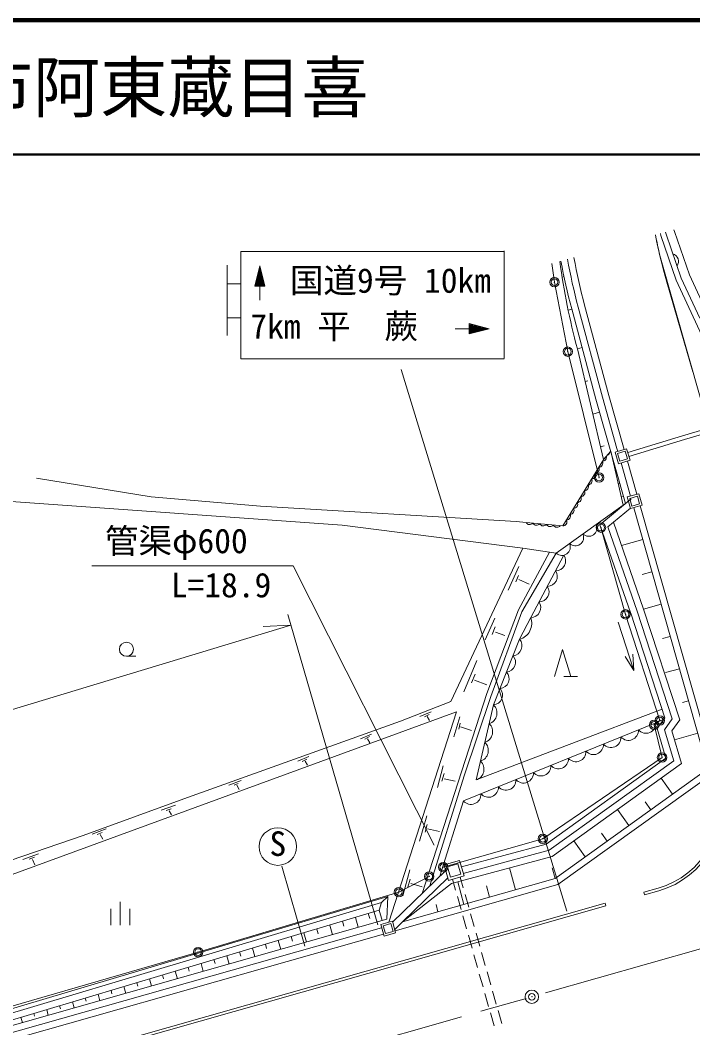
# Model space of a CAD drawing. Units: millimetres, scale not verified. Extents: x 40000 to 680000, y 20000 to 380000.
# Drawn here: x 419064 to 469174, y 304934 to 380000 of the extents above; entities that cross this region are included whole.
import ezdxf
from ezdxf.enums import TextEntityAlignment as Align

# ---------------------------------------------------------------- set-up
doc = ezdxf.new("R2010")
doc.units = ezdxf.units.MM
doc.header["$LTSCALE"] = 1000
doc.header["$PDMODE"] = 32
doc.header["$PDSIZE"] = 500
doc.linetypes.add('CHAIN', pattern=[18.5, 12, -1.5, 3.5, -1.5])
for name, color, linetype, lineweight in [('M-BGD', 7, 'Continuous', 13), ('M-BMK', 2, 'CHAIN', 13), ('M-BMK-ROW', 30, 'Continuous', 13), ('M-BMK-SRVR', 3, 'Continuous', 13), ('M-STR-HTXT', 7, 'Continuous', 13), ('M-STR-STRC', 7, 'Continuous', 13), ('M-TTL', 2, 'Continuous', 140), ('M-TTL-LINE', 7, 'Continuous', 50)]:
    doc.layers.add(name, color=color, linetype=linetype, lineweight=lineweight)
doc.layers.add('M-TTL-TXT', color=7, linetype='Continuous')
doc.styles.add('ＭＳ ゴシック', font='')
doc.styles.get('ＭＳ ゴシック').set_extended_font_data('MS Gothic')

msp = doc.modelspace()

# ---------------------------------------------------------------- linework, layer by layer
at = {"layer": 'M-BGD'}
for p, q in [((466792, 363953), (466755, 364109)), ((467177, 364064), (467141, 364216)), ((467802, 364245), (467768, 364390)), ((468916, 361026), (467802, 364245)), ((468312, 360783), (467177, 364064)), ((477221, 325454), (466717, 362460)), ((459437, 360855), (459574, 360909)), ((467234, 360493), (468061, 357642)), ((469700, 357792), (468312, 360783)), ((470282, 358081), (468916, 361026)), ((460155, 358480), (459886, 358404)), ((461954, 351776), (460149, 358501)), ((462437, 351906), (460632, 358630)), ((462920, 352035), (461115, 358760)), ((468061, 357642), (469174, 353806)), ((460923, 355619), (460577, 355521)), ((460577, 355521), (462508, 347267)), ((461359, 353144), (461147, 353084)), ((461960, 351755), (464161, 343999)), ((463519, 348091), (462437, 351906)), ((462922, 352028), (464058, 348023)), ((462219, 350789), (461718, 350647)), ((473418, 350536), (468415, 349026)), ((473546, 350262), (468560, 348756)), ((464325, 347790), (468415, 349026)), ((464411, 347503), (468560, 348756)), ((462577, 348292), (462288, 348210)), ((463053, 347904), (462508, 347267)), ((463990, 343876), (463053, 347904)), ((463376, 347817), (464238, 348077)), ((463376, 347817), (463636, 346956)), ((463519, 348091), (463580, 347879)), ((463563, 347717), (464138, 347890)), ((463563, 347717), (463737, 347143)), ((464138, 347890), (464311, 347316)), ((464238, 348077), (464498, 347216)), ((459492, 342320), (462532, 347295)), ((463166, 347420), (463188, 347426)), ((463636, 346956), (464498, 347216)), ((463737, 347143), (464311, 347316)), ((463826, 347013), (464525, 344548)), ((464304, 347157), (465006, 344684)), ((463392, 346445), (463427, 346454)), ((428818, 344491), (420289, 345893)), ((463619, 345470), (463735, 345502)), ((465151, 344725), (464285, 344479)), ((465151, 344725), (465396, 343859)), ((443050, 342380), (418398, 344148)), ((436974, 343790), (428818, 344491)), ((459003, 340291), (464161, 343999)), ((462256, 342413), (464581, 344353)), ((463846, 344494), (463927, 344517)), ((464285, 344479), (464531, 343614)), ((465047, 344540), (464470, 344376)), ((464470, 344376), (464634, 343799)), ((465396, 343859), (464531, 343614)), ((465211, 343963), (464634, 343799)), ((465211, 343963), (465047, 344540)), ((465252, 343818), (470870, 324028)), ((456003, 342645), (436974, 343790)), ((462842, 342251), (464520, 343651)), ((464771, 343682), (470293, 324229)), ((456498, 340659), (443050, 342380)), ((456746, 342586), (456003, 342645)), ((456746, 342586), (459492, 342320)), ((462256, 342413), (464555, 335800)), ((463252, 342593), (465499, 336128)), ((462842, 342251), (465027, 335964)), ((463855, 340859), (465444, 341310)), ((451150, 329234), (456498, 340659)), ((456193, 336085), (458507, 340364)), ((459003, 340291), (456442, 335919)), ((456498, 340659), (459003, 340291)), ((456202, 339296), (455412, 337540)), ((456195, 338622), (455987, 338155)), ((465402, 338699), (466127, 338905)), ((456223, 338345), (456984, 337975)), ((465499, 336128), (466810, 336500)), ((453821, 329833), (456193, 336085)), ((456442, 335919), (454122, 329615)), ((464549, 335818), (467087, 328038)), ((465024, 335973), (467640, 327953)), ((465499, 336128), (468194, 327868)), ((454419, 335453), (453699, 333840)), ((454447, 334795), (454225, 334248)), ((463618, 335162), (464768, 331560)), ((454467, 334400), (455167, 334151)), ((466907, 333929), (467492, 334095)), ((426979, 332610), (427679, 332610)), ((458876, 331113), (459476, 333113)), ((459476, 333113), (460076, 331113)), ((464768, 331560), (464121, 332599)), ((464768, 331560), (464693, 332781)), ((453086, 332293), (452117, 329973)), ((452954, 331282), (452684, 330638)), ((460576, 331113), (459576, 331113)), ((467144, 331397), (468175, 331690)), ((452920, 330825), (453820, 330493)), ((449009, 314952), (453821, 329833)), ((454122, 329615), (452137, 323697)), ((451150, 329234), (447395, 327776)), ((468412, 329158), (468858, 329285)), ((405641, 311689), (451566, 328484)), ((451566, 328484), (446519, 312806)), ((448849, 328123), (449676, 328473)), ((449178, 328101), (449520, 328280)), ((449393, 328126), (449566, 327824)), ((451807, 328099), (451364, 326610)), ((453044, 323404), (466877, 328680)), ((466515, 327237), (467087, 328038)), ((431256, 321982), (447395, 327776)), ((451851, 327619), (451740, 327194)), ((451878, 327365), (452682, 327093)), ((467064, 327145), (467640, 327953)), ((467612, 327053), (468194, 327868)), ((444405, 326471), (445232, 326822)), ((444734, 326450), (445075, 326628)), ((467174, 325017), (466515, 327237)), ((467754, 324818), (467064, 327145)), ((468335, 324619), (467612, 327053)), ((467810, 326389), (469540, 326880)), ((444949, 326474), (445122, 326173)), ((439743, 324798), (440571, 325149)), ((440073, 324777), (440414, 324955)), ((440288, 324801), (440460, 324500)), ((450573, 324460), (450157, 322836)), ((458252, 318618), (467174, 325017)), ((458469, 318159), (467754, 324818)), ((458687, 317700), (468335, 324619)), ((452137, 323697), (449588, 315514)), ((450642, 323870), (450476, 323311)), ((458908, 316064), (470293, 324229)), ((459129, 315607), (470870, 324028)), ((434615, 323001), (435532, 323358)), ((435009, 323019), (435301, 323148)), ((435196, 323019), (435375, 322687)), ((450660, 323496), (451473, 323316)), ((467663, 322343), (466813, 323528)), ((423750, 319264), (431256, 321982)), ((429562, 321154), (430628, 321528)), ((450335, 316239), (452082, 321835)), ((466038, 321177), (465613, 321770)), ((429950, 321117), (430305, 321260)), ((430166, 321103), (430337, 320812)), ((449355, 320725), (448801, 318835)), ((464412, 320012), (463563, 321197)), ((449381, 320083), (449233, 319507)), ((414535, 316107), (423750, 319264)), ((424430, 319350), (425478, 319752)), ((424804, 319327), (425182, 319489)), ((425030, 319332), (425229, 318999)), ((449418, 319753), (450301, 319550)), ((462787, 318846), (462362, 319439)), ((451939, 316920), (458252, 318618)), ((461162, 317681), (460312, 318865)), ((419263, 317486), (420423, 317907)), ((419734, 317492), (420143, 317649)), ((451201, 315686), (458687, 317700)), ((452076, 316439), (458469, 318159)), ((419995, 317486), (420158, 317089)), ((438569, 316970), (440275, 311014)), ((450648, 317073), (451803, 317401)), ((450648, 317073), (450976, 315919)), ((450895, 316936), (451665, 317154)), ((450895, 316936), (451114, 316166)), ((451665, 317154), (451884, 316384)), ((451803, 317401), (452131, 316247)), ((455524, 316849), (455961, 315227)), ((458695, 316855), (458908, 316064)), ((446809, 312817), (450767, 316658)), ((447550, 312839), (450922, 316111)), ((447550, 312839), (458908, 316064)), ((448090, 316701), (447564, 314776)), ((450976, 315919), (452131, 316247)), ((451884, 316384), (451114, 316166)), ((451842, 316165), (452071, 315358)), ((446995, 312162), (459129, 315607)), ((451201, 315686), (447550, 312839)), ((448113, 316022), (447937, 315422)), ((448164, 315681), (449013, 315445)), ((451265, 316001), (451494, 315194)), ((451662, 315810), (452112, 314135)), ((453815, 315505), (454037, 314681)), ((465529, 315033), (466582, 315332)), ((446445, 314718), (403183, 301801)), ((445991, 314269), (446445, 314718)), ((446445, 314718), (446379, 313026)), ((451631, 314713), (451904, 313751)), ((452208, 314877), (452481, 313915)), ((465529, 315033), (465583, 314841)), ((465583, 314841), (466636, 315140)), ((402011, 296998), (462643, 314214)), ((402069, 296807), (462697, 314022)), ((445991, 314269), (402794, 301371)), ((425825, 312577), (425825, 313802)), ((426525, 312577), (426525, 314327)), ((427225, 312577), (427225, 313802)), ((445991, 314269), (445811, 313694)), ((450043, 314129), (450188, 313588)), ((462643, 314214), (462697, 314022)), ((401060, 300159), (446379, 313026)), ((445811, 313694), (403204, 300972)), ((444038, 313164), (444249, 312422)), ((444996, 313450), (445104, 313073)), ((446029, 312927), (445811, 313694)), ((452040, 313270), (452313, 312308)), ((452617, 313434), (452891, 312472)), ((401195, 299677), (445993, 312397)), ((441167, 312293), (441265, 311948)), ((442121, 312592), (442325, 311875)), ((443080, 312878), (443183, 312513)), ((445924, 312638), (446790, 312883)), ((446170, 311772), (445924, 312638)), ((446110, 312534), (446687, 312698)), ((446274, 311957), (446110, 312534)), ((446851, 312121), (446687, 312698)), ((447036, 312018), (446790, 312883)), ((446964, 312270), (447550, 312839)), ((401341, 299199), (446129, 311916)), ((439247, 311734), (439343, 311395)), ((440205, 312020), (440401, 311329)), ((446170, 311772), (447036, 312018)), ((446274, 311957), (446851, 312121)), ((452450, 311827), (452723, 310865)), ((453027, 311991), (453300, 311029)), ((436372, 310875), (436553, 310237)), ((437330, 311161), (437423, 310836)), ((438288, 311448), (438477, 310783)), ((434455, 310303), (434629, 309690)), ((435413, 310589), (435502, 310276)), ((452860, 310384), (453133, 309422)), ((453437, 310548), (453710, 309586)), ((431580, 309445), (431662, 309158)), ((432539, 309731), (432705, 309144)), ((433497, 310017), (433582, 309717)), ((428705, 308586), (428857, 308051)), ((429664, 308872), (429741, 308598)), ((430622, 309159), (430781, 308598)), ((453269, 308941), (453543, 307979)), ((453847, 309105), (454120, 308143)), ((426789, 308014), (426933, 307505)), ((427747, 308300), (427821, 308039)), ((423914, 307156), (423981, 306921)), ((424872, 307442), (425009, 306959)), ((425831, 307728), (425901, 307480)), ((453679, 307498), (453952, 306536)), ((454256, 307662), (454529, 306700)), ((421039, 306297), (421161, 305866)), ((421997, 306583), (422060, 306361)), ((422956, 306870), (423085, 306413)), ((419123, 305725), (419238, 305320)), ((420081, 306011), (420140, 305802)), ((454089, 306055), (454362, 305093)), ((454666, 306219), (454939, 305257))]:
    msp.add_line(p, q, dxfattribs=at)
for points in [[(466755, 364109), (466792, 363953), (467941, 360633), (470646, 354804), (470323, 354756), (470485, 353664), (472137, 348982), (475681, 341551), (474748, 341073), (475959, 338673), (477924, 334398), (480080, 331607), (482536, 328630), (484911, 325994), (486115, 324200), (487202, 321473), (486782, 321356), (486179, 321187), (485576, 321018), (485198, 320912)], [(453044, 323404), (454335, 328988), (456264, 333877), (457100, 335502), (459564, 340145)], [(452082, 321835), (466427, 327659), (466994, 327909)]]:
    msp.add_lwpolyline(points, dxfattribs=at)
for centre, radius in [((426979, 333135), 525), ((438262, 318438), 1398)]:
    msp.add_circle(centre, radius, dxfattribs=at)
for centre, radius, start, end in [((502293, 370755), 36530, 190.64237, 196.31324), ((502293, 370755), 36530, 190.64237, 193.12418), ((467513, 362026), 590, 325.30997, 72.86969), ((509416, 368751), 50599, 187.63031, 195.15708), ((502678, 369921), 44036, 190.28917, 195.03162), ((502678, 369921), 43536, 190.22918, 195.03162), ((502678, 369921), 43036, 190.16779, 195.03162), ((462702, 347873), 300, 285.67412, 352.33033), ((462167, 346998), 300, 269.95119, 27.19123), ((462435, 347435), 300, 269.95119, 15.5178), ((461632, 346122), 300, 269.95119, 27.19123), ((461900, 346560), 300, 269.95119, 27.19123), ((461097, 345247), 300, 269.95119, 27.19123), ((461365, 345684), 300, 269.95119, 27.19123), ((460830, 344809), 300, 269.95119, 27.19123), ((460295, 343933), 300, 269.95119, 27.19123), ((460562, 344371), 300, 269.95119, 27.19123), ((459760, 343058), 300, 269.95119, 27.19123), ((460027, 343496), 300, 269.95119, 27.19123), ((457017, 342717), 300, 205.83686, 323.07689), ((457527, 342668), 300, 205.83686, 323.07689), ((458038, 342618), 300, 205.83686, 323.07689), ((458548, 342569), 300, 205.83686, 323.07689), ((459059, 342519), 300, 205.83686, 323.07689), ((459492, 342620), 300, 269.95119, 27.19123), ((461409, 342171), 622, 227.0574, 24.36152), ((460418, 341459), 622, 227.0574, 24.36152), ((459427, 340746), 622, 227.0574, 24.36152), ((458956, 339723), 740, 269.37209, 34.71271), ((458340, 338563), 740, 269.37209, 34.71271), ((457724, 337402), 740, 269.37209, 34.71271), ((457108, 336242), 740, 269.37209, 34.71271), ((455932, 335076), 1244, 285.50296, 20.05655), ((455707, 333390), 740, 275.79753, 41.13576), ((455225, 332168), 740, 275.79753, 41.13576), ((454743, 330946), 740, 275.79753, 41.13576), ((454260, 329723), 740, 275.79753, 41.13576), ((453744, 328389), 841, 288.63021, 45.34359), ((453421, 326993), 841, 288.63021, 45.34359), ((465683, 327621), 745, 221.30942, 2.88221), ((463075, 326563), 745, 221.30942, 2.88221), ((464379, 327092), 745, 221.30942, 2.88221), ((453098, 325597), 841, 288.63021, 45.34359), ((461771, 326033), 745, 221.30942, 2.88221), ((460467, 325504), 745, 221.30942, 2.88221), ((452776, 324201), 841, 288.63021, 45.34359), ((457858, 324445), 745, 221.30942, 2.88221), ((459162, 324974), 745, 221.30942, 2.88221), ((456554, 323915), 745, 221.30942, 2.88221), ((453946, 322856), 745, 221.30942, 2.88221), ((455250, 323386), 745, 221.30942, 2.88221), ((464861, 321393), 6300, 285.85124, 15.84657), ((464861, 321393), 6500, 285.85124, 15.84657), ((452642, 322327), 745, 221.30942, 2.88221)]:
    msp.add_arc(centre, radius, start, end, dxfattribs=at)
at = {"layer": 'M-BMK'}
msp.add_line((369209, 282267), (471128, 311208), dxfattribs=at)
at = {"layer": 'M-BMK-ROW'}
for p, q in [((458664, 361865), (458865, 360479)), ((458865, 360479), (459858, 355305)), ((459858, 355305), (462185, 345927)), ((462332, 342196), (464165, 335738)), ((464165, 335738), (466720, 327835)), ((466720, 327835), (466292, 327506)), ((466292, 327506), (466879, 325073)), ((466879, 325073), (457996, 319017)), ((457996, 319017), (450580, 316910)), ((449539, 316213), (447274, 315042)), ((447274, 315042), (432323, 310582)), ((432323, 310582), (403518, 302195))]:
    msp.add_line(p, q, dxfattribs=at)
for centre in [(458865, 360479), (459858, 355305), (462185, 345927), (462332, 342196), (464165, 335738), (466720, 327835), (466292, 327506), (466879, 325073), (457996, 319017), (450580, 316910), (449539, 316213), (447274, 315042), (432323, 310582)]:
    msp.add_circle(centre, 350, dxfattribs=at)
for p in [(458865, 360479), (459858, 355305), (462185, 345927), (462332, 342196), (464165, 335738), (466720, 327835), (466292, 327506), (466879, 325073), (457996, 319017), (450580, 316910), (449539, 316213), (447274, 315042), (432323, 310582)]:
    msp.add_point(p, dxfattribs=at)
at = {"layer": 'M-BMK-SRVR'}
msp.add_circle((457181, 307248), 500, dxfattribs=at)
msp.add_point((457181, 307248), dxfattribs=at)
at = {"layer": 'M-STR-HTXT'}
for p, q in [((424397, 339348), (439397, 339348)), ((449912, 318552), (439397, 339348)), ((439001, 335733), (445719, 312604)), ((341341, 305268), (439233, 334936)), ((439233, 334936), (437174, 334834))]:
    msp.add_line(p, q, dxfattribs=at)
at = {"layer": 'M-STR-STRC'}
for p, q in [((435509, 362776), (455114, 362776)), ((435509, 362776), (435509, 354776)), ((455114, 362807), (455114, 354807)), ((434481, 361744), (434481, 356510)), ((436914, 361695), (436539, 360195)), ((436764, 361095), (436764, 360195)), ((436839, 360195), (436839, 361395)), ((436914, 361695), (437289, 360195)), ((436914, 361695), (436914, 360195)), ((436989, 360195), (436989, 361395)), ((437064, 361095), (437064, 360195)), ((435509, 360366), (434481, 360366)), ((436614, 360495), (436614, 360195)), ((436689, 360195), (436689, 360795)), ((437139, 360195), (437139, 360795)), ((437214, 360495), (437214, 360195)), ((436539, 360195), (437289, 360195)), ((436914, 360195), (436914, 359150)), ((435509, 357819), (434481, 357819)), ((454006, 357016), (452506, 357391)), ((452506, 357391), (452506, 356641)), ((452806, 357316), (452506, 357316)), ((452506, 357016), (451461, 357016)), ((452506, 357241), (453106, 357241)), ((453406, 357166), (452506, 357166)), ((452506, 357091), (453706, 357091)), ((454006, 357016), (452506, 356641)), ((454006, 357016), (452506, 357016)), ((452506, 356941), (453706, 356941)), ((453406, 356866), (452506, 356866)), ((452506, 356791), (453106, 356791)), ((452806, 356716), (452506, 356716)), ((455114, 354776), (435509, 354776)), ((459783, 313630), (447452, 353967))]:
    msp.add_line(p, q, dxfattribs=at)
at = {"layer": 'M-TTL'}
msp.add_line((680000, 380000), (40000, 380000), dxfattribs=at)
at = {"layer": 'M-TTL-LINE'}
msp.add_line((40000, 370000), (680000, 370000), dxfattribs=at)

# ---------------------------------------------------------------- texts
at = {"layer": 'M-BGD', "style": 'ＭＳ ゴシック'}
msp.add_text('S', height=1833, dxfattribs=at).set_placement((437637, 317188), align=Align.BOTTOM_LEFT)
at = {"layer": 'M-STR-HTXT', "style": 'ＭＳ ゴシック'}
for s, p in [('管渠φ600', (425379, 339741)), ('L=18.9', (430290, 336453))]:
    msp.add_text(s, height=1833, dxfattribs=at).set_placement(p, align=Align.BOTTOM_LEFT)
at = {"layer": 'M-STR-STRC', "style": 'ＭＳ ゴシック'}
for s, p in [('国道9号 10km', (439154, 359141)), ('7km 平\u3000蕨', (436212, 355731))]:
    msp.add_text(s, height=1833, dxfattribs=at).set_placement(p, align=Align.BOTTOM_LEFT)
at = {"layer": 'M-TTL-TXT', "style": 'ＭＳ ゴシック'}
msp.add_text('山口市阿東蔵目喜', height=3666, dxfattribs=at).set_placement((405024, 375000), align=Align.MIDDLE_LEFT)

doc.saveas('drawing.dxf')
